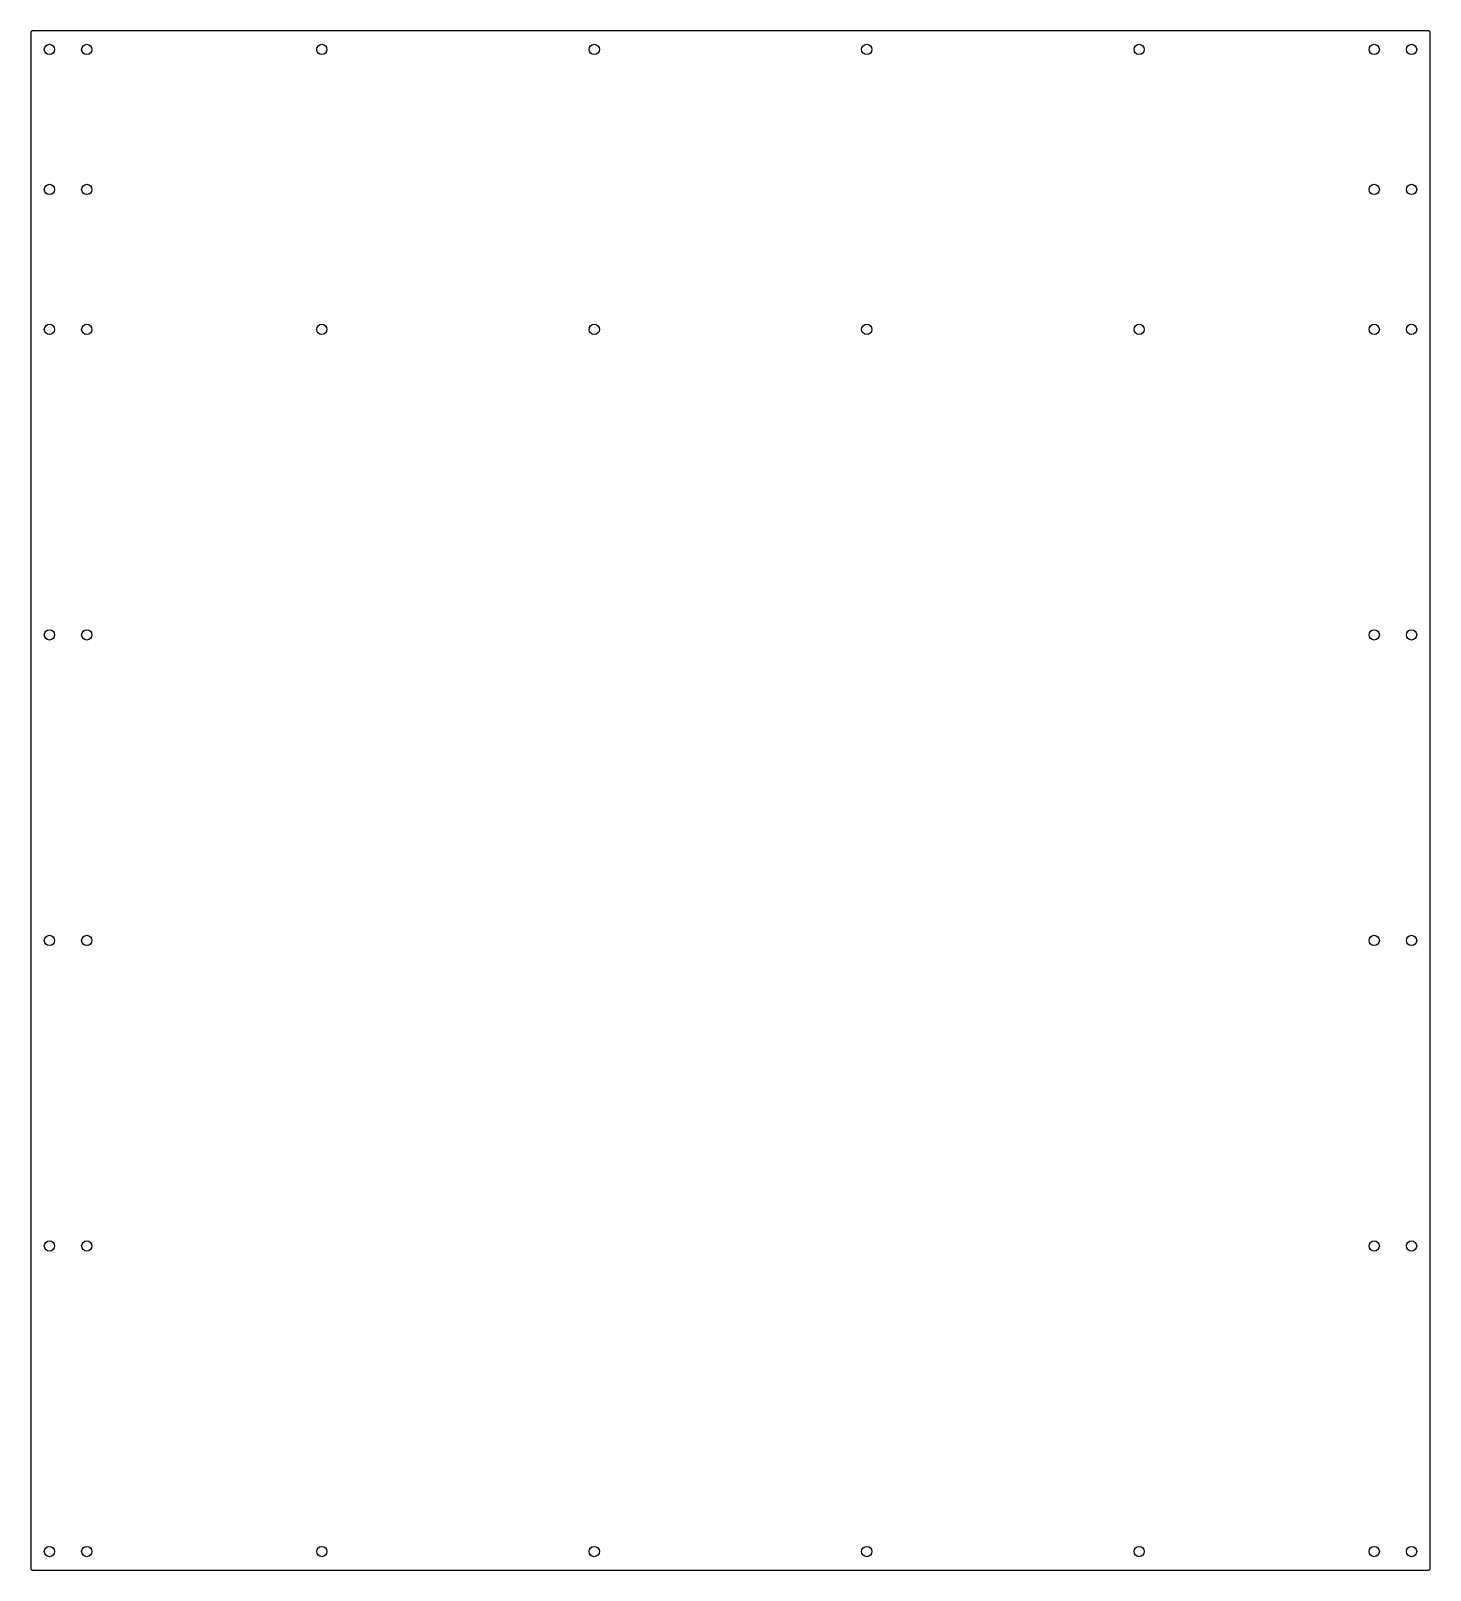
# Model space of a CAD drawing. Header units: millimetres. Extents: x -375 to 375, y -413 to 413.
import ezdxf

# ---------------------------------------------------------------- set-up
doc = ezdxf.new("R2010")
doc.units = ezdxf.units.MM

msp = doc.modelspace()

# ---------------------------------------------------------------- linework, layer by layer
at = {"color": 7, "linetype": 'Continuous', "lineweight": 25}
for p, q in [((-375, 411.5), (-375, -411.5)), ((374, 412.5), (-374, 412.5)), ((375, -411.5), (375, 411.5)), ((-374, -412.5), (374, -412.5))]:
    msp.add_line(p, q, dxfattribs=at)
for centre in [(-365, 402.5), (-345, 402.5), (-219, 402.5), (-73, 402.5), (73, 402.5), (219, 402.5), (345, 402.5), (365, 402.5), (-365, 327.5), (-345, 327.5), (345, 327.5), (365, 327.5), (-365, 252.5), (-345, 252.5), (-219, 252.5), (-73, 252.5), (73, 252.5), (219, 252.5), (345, 252.5), (365, 252.5), (-365, 88.75), (-345, 88.75), (345, 88.75), (365, 88.75), (-365, -75), (-345, -75), (345, -75), (365, -75), (-365, -238.75), (-345, -238.75), (345, -238.75), (365, -238.75), (-365, -402.5), (-345, -402.5), (-219, -402.5), (-73, -402.5), (73, -402.5), (219, -402.5), (345, -402.5), (365, -402.5)]:
    msp.add_circle(centre, 2.75, dxfattribs=at)
for centre, start, end in [((-374, 411.5), 90, 180), ((374, 411.5), 0, 90), ((-374, -411.5), 180, 270), ((374, -411.5), 270, 360)]:
    msp.add_arc(centre, 1, start, end, dxfattribs=at)

doc.saveas('drawing.dxf')
